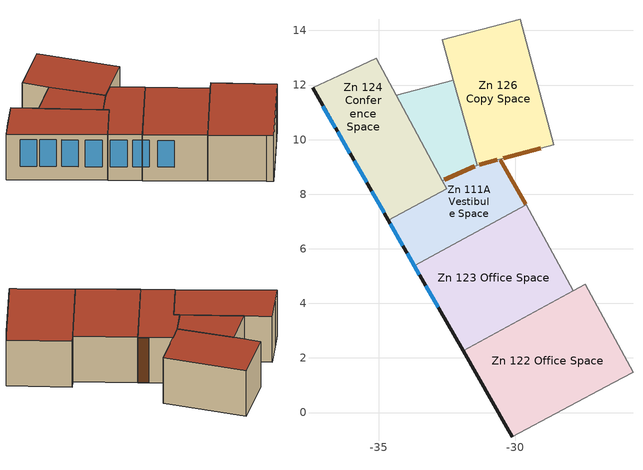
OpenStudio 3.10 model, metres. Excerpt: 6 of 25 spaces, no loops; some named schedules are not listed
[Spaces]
Zn 111A Vestibule Space
 floor outside (OtherFloorU071): -30.56,9.29 -29.6,7.61 -33.69,5.38 -34.65,7.04 -32.51,8.2 -32.67,8.5 -31.4,9.06 z0
 wall outside (MetalFrameWallU055): -34.65,7.04 -33.69,5.38 z0:3.05
 wall to Zn 111 Open Office Space: -29.6,7.61 -30.56,9.29 z0:3.05
 wall to Zn 125 Electrical Space (WoodFrameIntWallU099): -31.4,9.06 -32.67,8.5 z0:3.05
 wall to Zn 123 Office Space (MetalFrameWallInterior): -33.69,5.38 -29.6,7.61 z0:3.05
 wall to Zn 124 Conference Space (MetalFrameWallInterior): -32.67,8.5 -32.51,8.2 -34.65,7.04 z0:3.05
 wall to Zn 126 Copy Space (MetalFrameWallInterior): -30.56,9.29 -31.4,9.06 z0:3.05
 window (Exterior Window - Fixed): -34.57,6.91 -34.12,6.12 / -33.96,5.84 -33.69,5.38 z0.91:2.68
 door inside: -29.61,7.63 -30.55,9.27 z0.04:3.01
 door inside (Interior Door): -31.48,9.03 -32.6,8.53 z0.07:2.98; -30.65,9.27 -31.31,9.09 z0.09:2.87
 roof outside (FlatNonresWoodFramingAndOtherRoofU028): -33.69,5.38 -29.6,7.61 -30.56,9.29 -31.4,9.06 -32.67,8.5 -32.51,8.2 -34.65,7.04 z3.05
Zn 122 Office Space
 floor outside (OtherFloorU071): -27.43,4.7 -25.68,1.48 -26.42,1.08 -30.11,-0.89 -30.3,-0.55 -31.91,2.26 z0
 wall outside (MetalFrameWallU055): -31.91,2.26 -30.3,-0.55 -30.11,-0.89 z0:3.05
 wall to Zn 111 Open Office Space: -26.42,1.08 -25.68,1.48 -27.43,4.7 -27.88,4.45 z0:3.05
 wall to Zn 121 Huddle Space: -30.11,-0.89 -26.42,1.08 z0:3.05
 wall to Zn 123 Office Space (MetalFrameWallInterior): -27.88,4.45 -31.91,2.26 z0:3.05
 roof outside (FlatNonresWoodFramingAndOtherRoofU028): -30.11,-0.89 -26.42,1.08 -25.68,1.48 -27.43,4.7 -31.91,2.26 -30.3,-0.55 z3.05
Zn 123 Office Space
 floor outside (OtherFloorU071): -29.6,7.61 -27.88,4.45 -31.91,2.26 -33.69,5.38 z0
 wall outside (MetalFrameWallU055): -33.69,5.38 -31.91,2.26 z0:3.05
 wall to Zn 111 Open Office Space: -27.88,4.45 -29.6,7.61 z0:3.05
 window (Exterior Window - Fixed): -33.69,5.38 -33.51,5.05 / -33.28,4.65 -32.82,3.86 z0.91:2.68
 roof outside (FlatNonresWoodFramingAndOtherRoofU028): -31.91,2.26 -27.88,4.45 -29.6,7.61 -33.69,5.38 z3.05
Zn 126 Copy Space
 floor outside (OtherFloorU071): -29.81,14.42 -28.58,9.82 -31.4,9.06 -32.28,12.18 -32.67,13.65 z0
 wall to Zn 111 Open Office Space: -30.56,9.29 -28.58,9.82 -29.81,14.42 z0:3.05
 wall to Zn 125 Electrical Space: -32.28,12.18 -31.4,9.06 z0:3.05
 wall to Zn 128 IT Room Space (MetalFrameWallInterior): -32.67,13.65 -32.28,12.18 z0:3.05
 wall to Zn 127 Huddle Space (MetalFrameWallInterior): -29.81,14.42 -32.67,13.65 z0:3.05
 door inside: -30.43,9.32 -29.06,9.69 z0.08:2.88
 roof outside (FlatNonresWoodFramingAndOtherRoofU028): -31.4,9.06 -28.58,9.82 -29.81,14.42 -32.67,13.65 -32.28,12.18 z3.05
Zn 125 Electrical Space
 floor outside (OtherFloorUnconditioned): -32.28,12.18 -31.4,9.06 -32.67,8.5 -34.36,11.62 z0
 wall to Zn 124 Conference Space: -34.36,11.62 -32.67,8.5 z0:3.05
 wall to Zn 128 IT Room Space (WoodFrameIntWallU099): -32.28,12.18 -34.36,11.62 z0:3.05
 roof outside (FlatNonresWoodFramingAndOtherRoofUnconditioned): -32.67,8.5 -31.4,9.06 -32.28,12.18 -34.36,11.62 z3.05
Zn 124 Conference Space
 floor outside (OtherFloorU071): -35.09,12.97 -32.51,8.2 -34.65,7.04 -37.43,11.9 z0
 wall outside (MetalFrameWallU055): -37.43,11.9 -34.65,7.04 z0:3.05
 wall to Zn 128 IT Room Space (MetalFrameWallInterior): -34.36,11.62 -35.09,12.97 -36.47,12.34 z0:3.05
 wall to Zn 129 Conference Space (MetalFrameWallInterior): -36.47,12.34 -37.43,11.9 z0:3.05
 window (Exterior Window - Fixed): -37.04,11.23 -36.59,10.44 / -36.51,10.3 -36.05,9.5 / -35.9,9.23 -35.44,8.44 / -35.25,8.11 -34.8,7.31 z0.91:2.68
 roof outside (FlatNonresWoodFramingAndOtherRoofU028): -34.65,7.04 -32.51,8.2 -35.09,12.97 -37.43,11.9 z3.05
[Site]
LOS ANGELES USC: Latitude {deg}=38.69; Longitude {deg}=-121.6; Time Zone {hr}=-8; Elevation {m}=54.5592; Terrain=Suburbs
[SizingPeriod:DesignDay] Barometric Pressure {Pa}=100663; Wind Speed {m/s}=0.6; Rain Indicator=No; Snow Indicator=No; Day of Month=21; Daylight Saving Time Indicator=No; Humidity Condition Type=Wetbulb; Dry-Bulb Temperature Range Modifier Type=DefaultMultipliers
Name | Maximum Dry-Bulb Temperature {C} | Daily Dry-Bulb Temperature Range {deltaC} | Wind Direction {deg} | Sky Clearness | Month | Day Type | Wetbulb or DewPoint at Maximum Dry-Bulb {C} | Solar Model Indicator | ASHRAE Clear Sky Optical Depth for Beam Irradiance | ASHRAE Clear Sky Optical Depth for Diffuse Irradiance
LOS ANGELES USC Ann Htg 99.6% Condns DB | 6.2 | 0 | 20 | 0 | 12 | WinterDesignDay | 6.2 | ASHRAEClearSky
LOS ANGELES USC  June .4% Condns DB=>MCWB | 32.3 | 8.2 | 260 |  | 6 | SummerDesignDay | 20.7 | ASHRAETau | 0.405 | 2.324
LOS ANGELES USC  July .4% Condns DB=>MCWB | 33.8 | 9.2 | 260 |  | 7 | SummerDesignDay | 22.1 | ASHRAETau | 0.402 | 2.401
LOS ANGELES USC  August .4% Condns DB=>MCWB | 33.7 | 9.6 | 260 |  | 8 | SummerDesignDay | 21.2 | ASHRAETau | 0.383 | 2.433
[Site:WaterMainsTemperature]
Calculation Method=Schedule; Temperature Schedule=WaterMainCZ09
[Building]
Building: North Axis {deg}=345
[Material]
Name | Roughness | Thickness {m} | Conductivity {W/m-K} | Density {kg/m3} | Specific Heat {J/kg-K} | Thermal Absorptance | Solar Absorptance | Visible Absorptance
Stucco - 7/8 in. | MediumRough | 0.022352 | 0.700948 | 1855.1 | 837.36 | 0.9 | 0.7 | 0.8
Compliance Insulation R14.60 | Smooth | 0.0591861 | 0.0230188 | 16.0185 | 1130.436
Compliance Insulation R1.41 | Smooth | 0.00571591 | 0.0230188 | 16.0185 | 1130.436
Compliance Insulation R0.02 | Smooth | 8.10768e-05 | 0.0230188 | 16.0185 | 1130.436
Air - Metal Wall Framing - 16 or 24 in. OC; Air - Metal Wall Framing - 16 or 24 in. OC 1 | Smooth | 0.1397 | 1.22017 | 1.28148 | 1004.832
Gypsum Board - 1/2 in.; Gypsum Board - 1/2 in. 2 | Smooth | 0.0127 | 0.158656 | 640.739 | 1130.436 | 0.9 | 0.7 | 0.8
Gypsum Board - 5/8 in. | MediumRough | 0.016002 | 0.158656 | 640.739 | 1130.436 | 0.9 | 0.7 | 0.8
Metal Standing Seam - 1/16 in.; Metal Standing Seam - 1/16 in. 1 | MediumRough | 0.0015875 | 2.21534 | 7820.53 | 502.416 | 0.75 | 0.37 | 0.75
Compliance Insulation R34.93 | Smooth | 0.141601 | 0.0230188 | 16.0185 | 1130.436 | 0.9 | 0.7 | 0.8
Compliance Insulation R9.83 | MediumRough | 0.0398691 | 0.0230188 | 16.0185 | 1130.436 | 0.9 | 0.7 | 0.8
Plywood - 5/8 in. | Smooth | 0.016002 | 0.11544 | 480.554 | 1884.06
Carpet - 3/4 in. | Smooth | 0.01905 | 0.0455183 | 288.332 | 1381.644 | 0.9 | 0.7 | 0.8
Gypsum Board - 1/2 in. 1 | MediumRough | 0.0127 | 0.158656 | 640.739 | 1130.436 | 0.9 | 0.7 | 0.8
Plywood - 5/8 in. 1 | MediumRough | 0.016002 | 0.11544 | 480.554 | 1884.06 | 0.9 | 0.7 | 0.8
[Material:NoMass]
Name | Roughness | Thermal Resistance {m2-K/W}
Wood Frame w/ R11.25 | Smooth | 1.26865
Interior Door Material | MediumSmooth | 0.290583
[Construction]
MetalFrameWallU055: Stucco - 7/8 in., Compliance Insulation R14.60, Compliance Insulation R1.41, Compliance Insulation R0.02, Compliance Insulation R0.02, Air - Metal Wall Framing - 16 or 24 in. OC, Gypsum Board - 1/2 in.
MetalFrameWallInterior: Gypsum Board - 5/8 in., Air - Metal Wall Framing - 16 or 24 in. OC 1, Gypsum Board - 5/8 in.
WoodFrameIntWallU099: Gypsum Board - 1/2 in. 1, Wood Frame w/ R11.25, Gypsum Board - 1/2 in. 2
FlatNonresWoodFramingAndOtherRoofU028: Metal Standing Seam - 1/16 in., Compliance Insulation R34.93
FlatNonresWoodFramingAndOtherRoofUnconditioned: Metal Standing Seam - 1/16 in. 1
OtherFloorU071: Compliance Insulation R9.83, Plywood - 5/8 in., Carpet - 3/4 in.
OtherFloorUnconditioned: Plywood - 5/8 in. 1
Interior Door: Interior Door Material
Exterior Window - Fixed: Exterior Window - Fixed Material
[WindowMaterial:SimpleGlazingSystem]
Exterior Window - Fixed Material: U-Factor {W/m2-K}=1.93061; Solar Heat Gain Coefficient=0.22; Visible Transmittance=0.42
[Space] Building Story=Building Story 1
Name | Thermal Zone | Design Specification Outdoor Air Object
Zn 111A Vestibule Space; Zn 122 Office Space; Zn 123 Office Space | Zn Sys 5 Conference-Office | Zn Sys 5 Conference-Office Design Specification Outdoor Air
Zn 124 Conference Space | Zn Sys 2 Conference | Zn Sys 2 Conference Design Specification Outdoor Air
Zn 125 Electrical Space | Zn Sys 10 Elec | Zn Sys 10 Elec Design Specification Outdoor Air
Zn 126 Copy Space | Zn Sys 4 Open Office | Zn Sys 4 Open Office Design Specification Outdoor Air
[ThermalZone] Multiplier=1; Use Ideal Air Loads=No
Name | Primary Daylighting Control | Fraction of Zone Controlled by Primary Daylighting Control | Secondary Daylighting Control | Fraction of Zone Controlled by Secondary Daylighting Control | Thermostat
Zn Sys 2 Conference | Daylighting Control 2 | 0.551943 | Daylighting Control 3 | 0.24334 | Zn Sys 2 Conference Thermostat
Zn Sys 4 Open Office | Daylighting Control 6 | 0.65107 |  |  | Zn Sys 4 Open Office Thermostat
Zn Sys 5 Conference-Office |  |  |  |  | Zn Sys 5 Conference-Office Thermostat
Zn Sys 10 Elec
[Sizing:Zone] Zone Cooling Design Supply Air Temperature Input Method=SupplyAirTemperature; Zone Cooling Design Supply Air Temperature {C}=14; Zone Cooling Design Supply Air Temperature Difference {deltaC}=11.11; Zone Heating Design Supply Air Temperature Input Method=SupplyAirTemperature; Zone Heating Design Supply Air Temperature {C}=40; Zone Heating Design Supply Air Temperature Difference {deltaC}=11.11; Zone Cooling Design Supply Air Humidity Ratio {kg-H2O/kg-air}=0.0085; Zone Heating Design Supply Air Humidity Ratio {kg-H2O/kg-air}=0.008; Zone Heating Sizing Factor=1; Zone Cooling Sizing Factor=1; Cooling Design Air Flow Method=DesignDay; Cooling Minimum Air Flow per Zone Floor Area {m3/s-m2}=0; Cooling Minimum Air Flow {m3/s}=0; Cooling Minimum Air Flow Fraction=0; Heating Design Air Flow Method=DesignDay; Heating Maximum Air Flow per Zone Floor Area {m3/s-m2}=0; Heating Maximum Air Flow {m3/s}=0; Heating Maximum Air Flow Fraction=0; Account for Dedicated Outdoor Air System=No; Dedicated Outdoor Air System Control Strategy=NeutralSupplyAir; Dedicated Outdoor Air Low Setpoint Temperature for Design {C}=autosize; Dedicated Outdoor Air High Setpoint Temperature for Design {C}=autosize; Zone Load Sizing Method=Sensible Load Only No Latent Load; Zone Latent Cooling Design Supply Air Humidity Ratio Input Method=HumidityRatioDifference; Zone Cooling Design Supply Air Humidity Ratio Difference {kgWater/kgDryAir}=0.005; Zone Latent Heating Design Supply Air Humidity Ratio Input Method=HumidityRatioDifference; Zone Humidification Design Supply Air Humidity Ratio Difference {kgWater/kgDryAir}=0.005; Sizing Option=Coincident
Zn Sys 7 Restrooms; Zn Sys 10 Elec
[Zone equipment]
Zn Sys 7 Restrooms: Zn Sys 7 Restrooms BaseExhFan
[BuildingStory]
Building Story 1
[People:Definition] Number of People Calculation Method=People/Area; Fraction Radiant=0.3
Name | People per Space Floor Area {person/m2} | Sensible Heat Fraction
Zn 111A Vestibule Space People Definition; Zn 125 Electrical Space People Definition | 0.0538196 | 0.5
Zn 122 Office Space People Definition; Zn 123 Office Space People Definition | 0.0538196 | 0.555556
Zn 124 Conference Space People Definition | 0.355209 | 0.6125
Zn 126 Copy Space People Definition | 0.0215278 | 0.555556
[People] Number of People Schedule=OfficeOccupancy; Multiplier=1
Name | People Definition | Space or SpaceType | Activity Level Schedule
Zn 111A Vestibule Space People | Zn 111A Vestibule Space People Definition | Zn 111A Vestibule Space | Zn 111A Vestibule Space People Activity Level
Zn 122 Office Space People | Zn 122 Office Space People Definition | Zn 122 Office Space | Zn 122 Office Space People Activity Level
Zn 123 Office Space People | Zn 123 Office Space People Definition | Zn 123 Office Space | Zn 123 Office Space People Activity Level
Zn 124 Conference Space People | Zn 124 Conference Space People Definition | Zn 124 Conference Space | Zn 124 Conference Space People Activity Level
Zn 125 Electrical Space People | Zn 125 Electrical Space People Definition | Zn 125 Electrical Space | Zn 125 Electrical Space People Activity Level
Zn 126 Copy Space People | Zn 126 Copy Space People Definition | Zn 126 Copy Space | Zn 126 Copy Space People Activity Level
[SpaceInfiltration:DesignFlowRate] Design Flow Rate Calculation Method=Flow/ExteriorWallArea; Flow per Exterior Surface Area {m3/s-m2}=0.00119482; Constant Term Coefficient=0; Temperature Term Coefficient=0; Velocity Term Coefficient=0.224052; Velocity Squared Term Coefficient=0; Density Basis=Outdoor
Name | Space or SpaceType | Schedule
Zn 111A Vestibule Space Space Infiltration Design Flow Rate 1 | Zn 111A Vestibule Space | OfficeInfiltration
Zn 122 Office Space Space Infiltration Design Flow Rate 1 | Zn 122 Office Space | OfficeInfiltration
Zn 123 Office Space Space Infiltration Design Flow Rate 1 | Zn 123 Office Space | OfficeInfiltration
Zn 124 Conference Space Space Infiltration Design Flow Rate 1 | Zn 124 Conference Space | OfficeInfiltration
Zn 125 Electrical Space Space Infiltration Design Flow Rate 1 | Zn 125 Electrical Space | On
Zn 126 Copy Space Space Infiltration Design Flow Rate 1 | Zn 126 Copy Space | OfficeInfiltration
[Lights:Definition] Design Level Calculation Method=Watts/Area; Fraction Radiant=0.97; Return Air Fraction=0
Name | Watts per Space Floor Area {W/m2}
Zn 111A Vestibule Space Regulated Lights Definition; Zn 125 Electrical Space Regulated Lights Definition; Zn 126 Copy Space Regulated Lights Definition | 4.30556
Zn 122 Office Space Regulated Lights Definition; Zn 123 Office Space Regulated Lights Definition | 6.99654
Zn 124 Conference Space Regulated Lights Definition | 8.07293
[Lights] Schedule=OfficeLights; Fraction Replaceable=1
Name | Lights Definition | Space or SpaceType
Zn 111A Vestibule Space Regulated Lights | Zn 111A Vestibule Space Regulated Lights Definition | Zn 111A Vestibule Space
Zn 122 Office Space Regulated Lights | Zn 122 Office Space Regulated Lights Definition | Zn 122 Office Space
Zn 123 Office Space Regulated Lights | Zn 123 Office Space Regulated Lights Definition | Zn 123 Office Space
Zn 124 Conference Space Regulated Lights | Zn 124 Conference Space Regulated Lights Definition | Zn 124 Conference Space
Zn 125 Electrical Space Regulated Lights | Zn 125 Electrical Space Regulated Lights Definition | Zn 125 Electrical Space
Zn 126 Copy Space Regulated Lights | Zn 126 Copy Space Regulated Lights Definition | Zn 126 Copy Space
[ElectricEquipment:Definition] Design Level Calculation Method=Watts/Area; Fraction Latent=0; Fraction Radiant=0.2; Fraction Lost=0
Name | Watts per Space Floor Area {W/m2}
Zn 122 Office Space Recepticle Loads Definition; Zn 123 Office Space Recepticle Loads Definition | 16.1459
Zn 124 Conference Space Recepticle Loads Definition | 10.7639
Zn 125 Electrical Space Recepticle Loads Definition | 32.2917
Zn 126 Copy Space Recepticle Loads Definition | 2.15278
[ElectricEquipment] Schedule=OfficeReceptacle
Name | Electric Equipment Definition | Space or SpaceType
Zn 122 Office Space Recepticle Loads | Zn 122 Office Space Recepticle Loads Definition | Zn 122 Office Space
Zn 123 Office Space Recepticle Loads | Zn 123 Office Space Recepticle Loads Definition | Zn 123 Office Space
Zn 124 Conference Space Recepticle Loads | Zn 124 Conference Space Recepticle Loads Definition | Zn 124 Conference Space
Zn 125 Electrical Space Recepticle Loads | Zn 125 Electrical Space Recepticle Loads Definition | Zn 125 Electrical Space
Zn 126 Copy Space Recepticle Loads | Zn 126 Copy Space Recepticle Loads Definition | Zn 126 Copy Space
[AvailabilityManager:NightCycle] Applicability Schedule=Always On Discrete; Control Type=CycleOnControlZone; Thermostat Tolerance {deltaC}=1.11111; Cycling Run Time Control Type=ThermostatWithMinimumRunTime; Cycling Run Time {s}=900
Availability Manager Night Cycle 1; Availability Manager Night Cycle 2; Availability Manager Night Cycle 3; Availability Manager Night Cycle 4; Availability Manager Night Cycle 5; Availability Manager Night Cycle 6; Availability Manager Night Cycle 7; Availability Manager Night Cycle 8
[ThermostatSetpoint:DualSetpoint] Heating Setpoint Temperature Schedule=OfficeHtgSetpt; Cooling Setpoint Temperature Schedule=OfficeClgSetpt
Zn Sys 2 Conference Thermostat; Zn Sys 4 Open Office Thermostat; Zn Sys 5 Conference-Office Thermostat
[DesignSpecification:OutdoorAir] Outdoor Air Method=Maximum
Name | Outdoor Air Flow per Person {m3/s-person} | Outdoor Air Flow per Floor Area {m3/s-m2}
Zn Sys 2 Conference Design Specification Outdoor Air | 0.00707921 | 0.000762
Zn Sys 4 Open Office Design Specification Outdoor Air | 0 | 0.000790997
Zn Sys 5 Conference-Office Design Specification Outdoor Air | 0 | 0.00106307
Zn Sys 10 Elec Design Specification Outdoor Air | 0 | 0
[Fan:ZoneExhaust]
Zn Sys 7 Restrooms BaseExhFan: Availability Schedule=OfficeHVACAvail; Fan Total Efficiency=0.55575; Pressure Rise {Pa}=706.882; Maximum Flow Rate {m3/s}=0.117987; System Availability Manager Coupling Mode=Decoupled; Balanced Exhaust Fraction Schedule=On
[Schedule:Day]
WaterMainCZ09Jan: 1, 0, 14.2778, 2, 0, 14.2778, 3, 0, 14.2778, 4, 0, 14.2778, 5, 0, 14.2778, 6, 0, 14.2778, 7, 0, 14.2778, 8, 0, 14.2778, 9, 0, 14.2778, 10, 0, 14.2778, 11, 0, 14.2778, 12, 0, 14.2778, 13, 0, 14.2778, 14, 0, 14.2778, 15, 0, 14.2778, 16, 0, 14.2778, 17, 0, 14.2778, 18, 0, 14.2778, 19, 0, 14.2778, 20, 0, 14.2778, 21, 0, 14.2778, 22, 0, 14.2778, 23, 0, 14.2778, 24, 0, 14.2778
WaterMainCZ09Feb: 1, 0, 14.2222, 2, 0, 14.2222, 3, 0, 14.2222, 4, 0, 14.2222, 5, 0, 14.2222, 6, 0, 14.2222, 7, 0, 14.2222, 8, 0, 14.2222, 9, 0, 14.2222, 10, 0, 14.2222, 11, 0, 14.2222, 12, 0, 14.2222, 13, 0, 14.2222, 14, 0, 14.2222, 15, 0, 14.2222, 16, 0, 14.2222, 17, 0, 14.2222, 18, 0, 14.2222, 19, 0, 14.2222, 20, 0, 14.2222, 21, 0, 14.2222, 22, 0, 14.2222, 23, 0, 14.2222, 24, 0, 14.2222
Zn 111A Vestibule Space People Activity Level Default Day; Zn 125 Electrical Space People Activity Level Default Day: 24, 0, 146.536
Zn 122 Office Space People Activity Level Default Day; Zn 123 Office Space People Activity Level Default Day; Zn 126 Copy Space People Activity Level Default Day: 24, 0, 131.882
Zn 124 Conference Space People Activity Level Default Day: 24, 0, 117.228
[Schedule:Week]
WaterMainCZ09JanWk: WaterMainCZ09Jan, WaterMainCZ09Jan, WaterMainCZ09Jan, WaterMainCZ09Jan, WaterMainCZ09Jan, WaterMainCZ09Jan, WaterMainCZ09Jan, WaterMainCZ09Jan, WaterMainCZ09Jan, WaterMainCZ09Jan, WaterMainCZ09Jan, WaterMainCZ09Jan
WaterMainCZ09FebWk: WaterMainCZ09Feb, WaterMainCZ09Feb, WaterMainCZ09Feb, WaterMainCZ09Feb, WaterMainCZ09Feb, WaterMainCZ09Feb, WaterMainCZ09Feb, WaterMainCZ09Feb, WaterMainCZ09Feb, WaterMainCZ09Feb, WaterMainCZ09Feb, WaterMainCZ09Feb
WaterMainCZ09MarWk: WaterMainCZ09Mar, WaterMainCZ09Mar, WaterMainCZ09Mar, WaterMainCZ09Mar, WaterMainCZ09Mar, WaterMainCZ09Mar, WaterMainCZ09Mar, WaterMainCZ09Mar, WaterMainCZ09Mar, WaterMainCZ09Mar, WaterMainCZ09Mar, WaterMainCZ09Mar
WaterMainCZ09AprWk: WaterMainCZ09Apr, WaterMainCZ09Apr, WaterMainCZ09Apr, WaterMainCZ09Apr, WaterMainCZ09Apr, WaterMainCZ09Apr, WaterMainCZ09Apr, WaterMainCZ09Apr, WaterMainCZ09Apr, WaterMainCZ09Apr, WaterMainCZ09Apr, WaterMainCZ09Apr
WaterMainCZ09MayWk: WaterMainCZ09May, WaterMainCZ09May, WaterMainCZ09May, WaterMainCZ09May, WaterMainCZ09May, WaterMainCZ09May, WaterMainCZ09May, WaterMainCZ09May, WaterMainCZ09May, WaterMainCZ09May, WaterMainCZ09May, WaterMainCZ09May
WaterMainCZ09JunWk: WaterMainCZ09Jun, WaterMainCZ09Jun, WaterMainCZ09Jun, WaterMainCZ09Jun, WaterMainCZ09Jun, WaterMainCZ09Jun, WaterMainCZ09Jun, WaterMainCZ09Jun, WaterMainCZ09Jun, WaterMainCZ09Jun, WaterMainCZ09Jun, WaterMainCZ09Jun
WaterMainCZ09JulWk: WaterMainCZ09Jul, WaterMainCZ09Jul, WaterMainCZ09Jul, WaterMainCZ09Jul, WaterMainCZ09Jul, WaterMainCZ09Jul, WaterMainCZ09Jul, WaterMainCZ09Jul, WaterMainCZ09Jul, WaterMainCZ09Jul, WaterMainCZ09Jul, WaterMainCZ09Jul
WaterMainCZ09AugWk: WaterMainCZ09Aug, WaterMainCZ09Aug, WaterMainCZ09Aug, WaterMainCZ09Aug, WaterMainCZ09Aug, WaterMainCZ09Aug, WaterMainCZ09Aug, WaterMainCZ09Aug, WaterMainCZ09Aug, WaterMainCZ09Aug, WaterMainCZ09Aug, WaterMainCZ09Aug
WaterMainCZ09SepWk: WaterMainCZ09Sep, WaterMainCZ09Sep, WaterMainCZ09Sep, WaterMainCZ09Sep, WaterMainCZ09Sep, WaterMainCZ09Sep, WaterMainCZ09Sep, WaterMainCZ09Sep, WaterMainCZ09Sep, WaterMainCZ09Sep, WaterMainCZ09Sep, WaterMainCZ09Sep
WaterMainCZ09OctWk: WaterMainCZ09Oct, WaterMainCZ09Oct, WaterMainCZ09Oct, WaterMainCZ09Oct, WaterMainCZ09Oct, WaterMainCZ09Oct, WaterMainCZ09Oct, WaterMainCZ09Oct, WaterMainCZ09Oct, WaterMainCZ09Oct, WaterMainCZ09Oct, WaterMainCZ09Oct
WaterMainCZ09NovWk: WaterMainCZ09Nov, WaterMainCZ09Nov, WaterMainCZ09Nov, WaterMainCZ09Nov, WaterMainCZ09Nov, WaterMainCZ09Nov, WaterMainCZ09Nov, WaterMainCZ09Nov, WaterMainCZ09Nov, WaterMainCZ09Nov, WaterMainCZ09Nov, WaterMainCZ09Nov
WaterMainCZ09DecWk: WaterMainCZ09Dec, WaterMainCZ09Dec, WaterMainCZ09Dec, WaterMainCZ09Dec, WaterMainCZ09Dec, WaterMainCZ09Dec, WaterMainCZ09Dec, WaterMainCZ09Dec, WaterMainCZ09Dec, WaterMainCZ09Dec, WaterMainCZ09Dec, WaterMainCZ09Dec
OfficeOccupancyWk: OfficeOccupancySun, OfficeOccupancyWD, OfficeOccupancyWD, OfficeOccupancyWD, OfficeOccupancyWD, OfficeOccupancyWD, OfficeOccupancySat, OfficeOccupancySun, OnDay, OffDay, OfficeOccupancySun, OfficeOccupancySun
OfficeReceptacleWk: OfficeReceptacleSun, OfficeReceptacleWD, OfficeReceptacleWD, OfficeReceptacleWD, OfficeReceptacleWD, OfficeReceptacleWD, OfficeReceptacleSat, OfficeReceptacleSun, OnDay, OffDay, OfficeReceptacleSun, OfficeReceptacleSun
OfficeInfiltrationWk: OfficeInfiltrationSun, OfficeInfiltrationWD, OfficeInfiltrationWD, OfficeInfiltrationWD, OfficeInfiltrationWD, OfficeInfiltrationWD, OfficeInfiltrationSat, OfficeInfiltrationSun, OfficeInfiltrationWD, OfficeInfiltrationWD, OfficeInfiltrationSun, OfficeInfiltrationSun
OnWk: OnDay, OnDay, OnDay, OnDay, OnDay, OnDay, OnDay, OnDay, OnDay, OnDay, OnDay, OnDay
OfficeLightsWk: OfficeLightsSun, OfficeLightsWD, OfficeLightsWD, OfficeLightsWD, OfficeLightsWD, OfficeLightsWD, OfficeLightsSat, OfficeLightsSun, OnDay, OffDay, OfficeLightsSun, OfficeLightsSun
OfficeHVACAvailWk: OfficeHVACAvailSun, OfficeHVACAvailWD, OfficeHVACAvailWD, OfficeHVACAvailWD, OfficeHVACAvailWD, OfficeHVACAvailWD, OfficeHVACAvailSat, OfficeHVACAvailSun, AllOnHVACAvailDay, AllOnHVACAvailDay, OfficeHVACAvailSun, OfficeHVACAvailSun
OfficeClgSetptWk: OfficeClgSetptSun, OfficeClgSetptWD, OfficeClgSetptWD, OfficeClgSetptWD, OfficeClgSetptWD, OfficeClgSetptWD, OfficeClgSetptSat, OfficeClgSetptSun, OfficeClgSetptWD, OfficeClgSetptWD, OfficeClgSetptSun, OfficeClgSetptSun
OfficeHtgSetptWk: OfficeHtgSetptSun, OfficeHtgSetptWD, OfficeHtgSetptWD, OfficeHtgSetptWD, OfficeHtgSetptWD, OfficeHtgSetptWD, OfficeHtgSetptSat, OfficeHtgSetptSun, OfficeHtgSetptWD, OfficeHtgSetptWD, OfficeHtgSetptSun, OfficeHtgSetptSun
[Schedule:Year]
WaterMainCZ09: 1, 31, WaterMainCZ09JanWk, 2, 28, WaterMainCZ09FebWk, 3, 31, WaterMainCZ09MarWk, 4, 30, WaterMainCZ09AprWk, 5, 31, WaterMainCZ09MayWk, 6, 30, WaterMainCZ09JunWk, 7, 31, WaterMainCZ09JulWk, 8, 31, WaterMainCZ09AugWk, 9, 30, WaterMainCZ09SepWk, 10, 31, WaterMainCZ09OctWk, 11, 30, WaterMainCZ09NovWk, 12, 31, WaterMainCZ09DecWk
OfficeOccupancy: 12, 31, OfficeOccupancyWk
OfficeReceptacle: 12, 31, OfficeReceptacleWk
OfficeInfiltration: 12, 31, OfficeInfiltrationWk
On: 12, 31, OnWk
OfficeLights: 12, 31, OfficeLightsWk
OfficeHVACAvail: 12, 31, OfficeHVACAvailWk
OfficeClgSetpt: 12, 31, OfficeClgSetptWk
OfficeHtgSetpt: 12, 31, OfficeHtgSetptWk
[Schedule:Ruleset]
Name | Default Day Schedule
Zn 111A Vestibule Space People Activity Level | Zn 111A Vestibule Space People Activity Level Default Day
Zn 122 Office Space People Activity Level | Zn 122 Office Space People Activity Level Default Day
Zn 123 Office Space People Activity Level | Zn 123 Office Space People Activity Level Default Day
Zn 124 Conference Space People Activity Level | Zn 124 Conference Space People Activity Level Default Day
Zn 125 Electrical Space People Activity Level | Zn 125 Electrical Space People Activity Level Default Day
Zn 126 Copy Space People Activity Level | Zn 126 Copy Space People Activity Level Default Day
[Schedule:Constant]
Always On Discrete: Value=1
